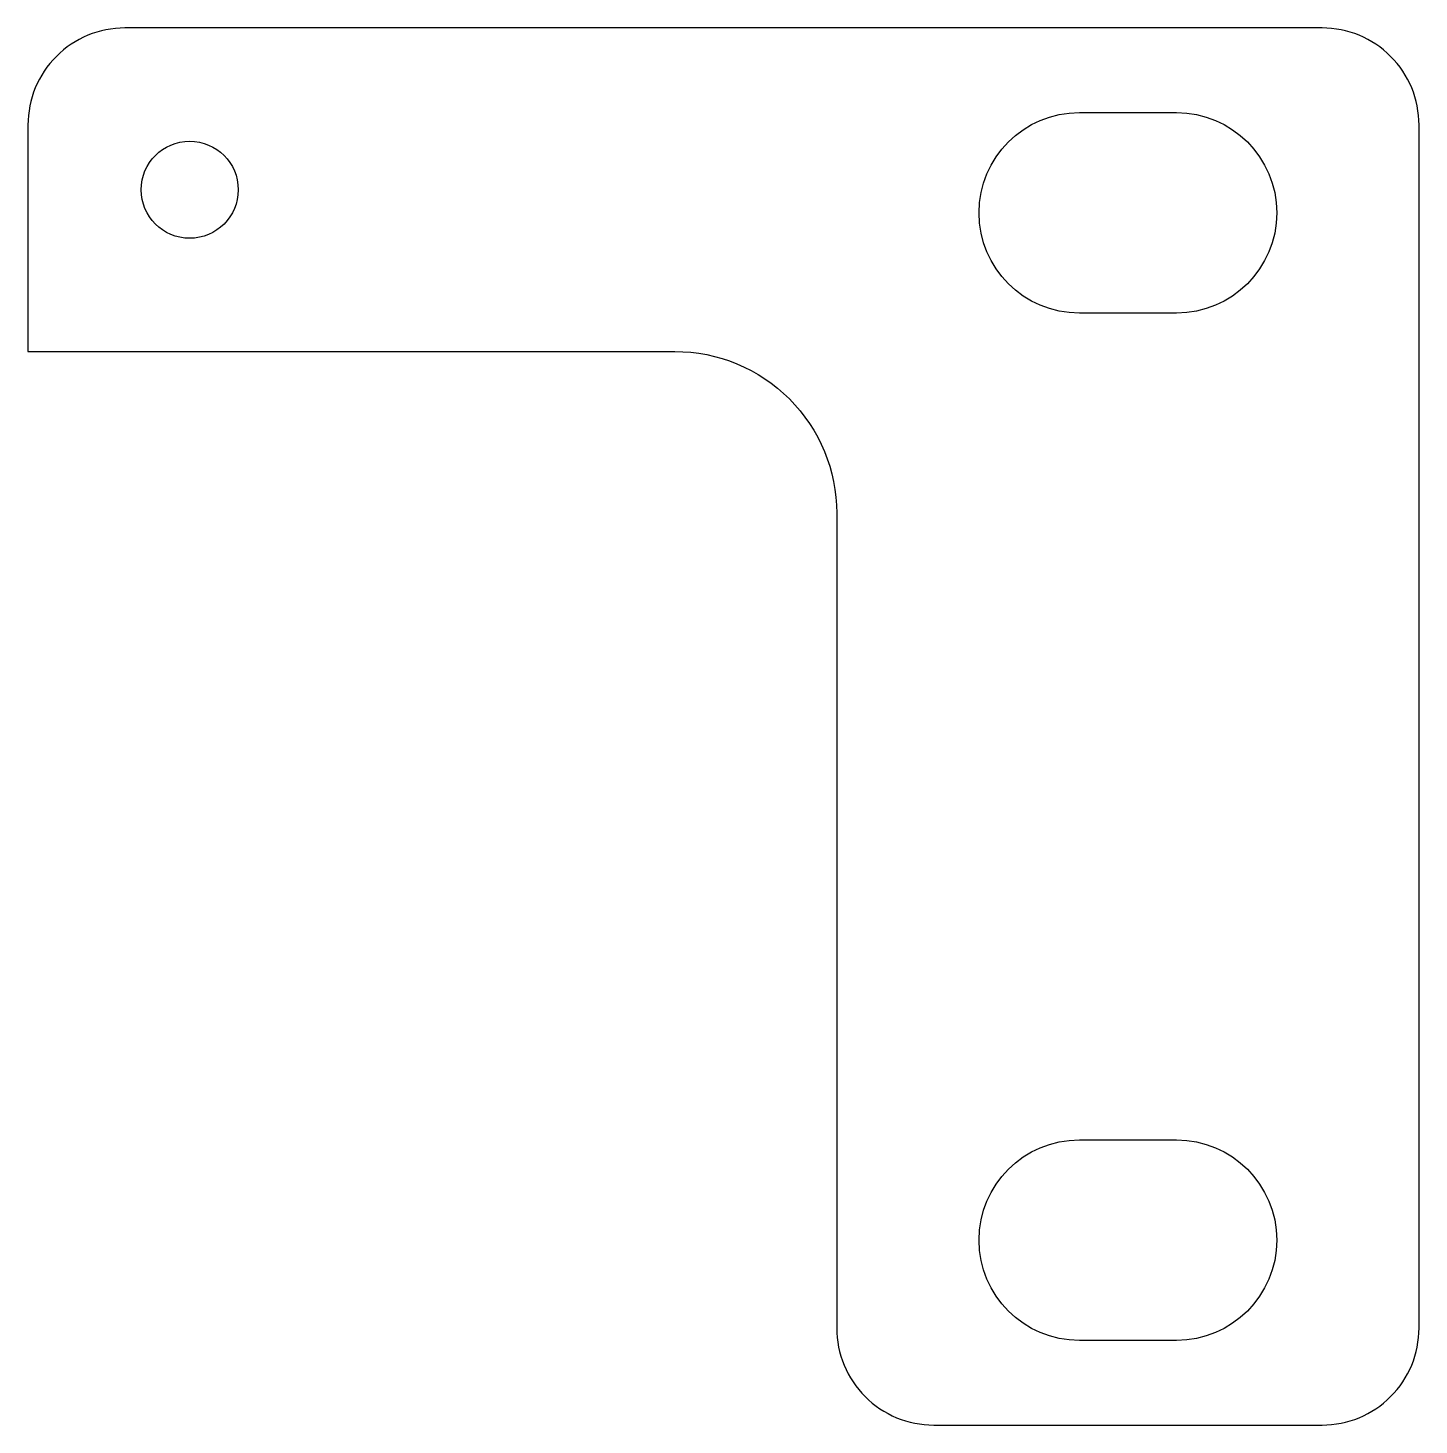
# Model space of a CAD drawing. Header units: millimetres. Extents: x -34 to 9, y -21.6 to 21.6.
import ezdxf

# ---------------------------------------------------------------- set-up
doc = ezdxf.new("R2010")
doc.units = ezdxf.units.MM
doc.layers.get('0').update_dxf_attribs({"linetype": 'CONTINUOUS'})

msp = doc.modelspace()

# ---------------------------------------------------------------- linework, layer by layer
for points in [[(-31, 21.59, 0.414214), (-34, 18.59), (-34, 11.59), (-14, 11.59, -0.414214), (-9, 6.59), (-9, -18.59, 0.414214), (-6, -21.59), (6, -21.59, 0.414214), (9, -18.59), (9, 18.59, 0.414214), (6, 21.59)], [(-1.5, 18.975), (1.5, 18.975, -1), (1.5, 12.775), (-1.5, 12.775, -1)], [(-1.5, -12.775), (1.5, -12.775, -1), (1.5, -18.975), (-1.5, -18.975, -1)]]:
    msp.add_lwpolyline(points, format="xyb", close=True)
msp.add_circle((-29, 16.59), 1.5)

doc.saveas('drawing.dxf')
